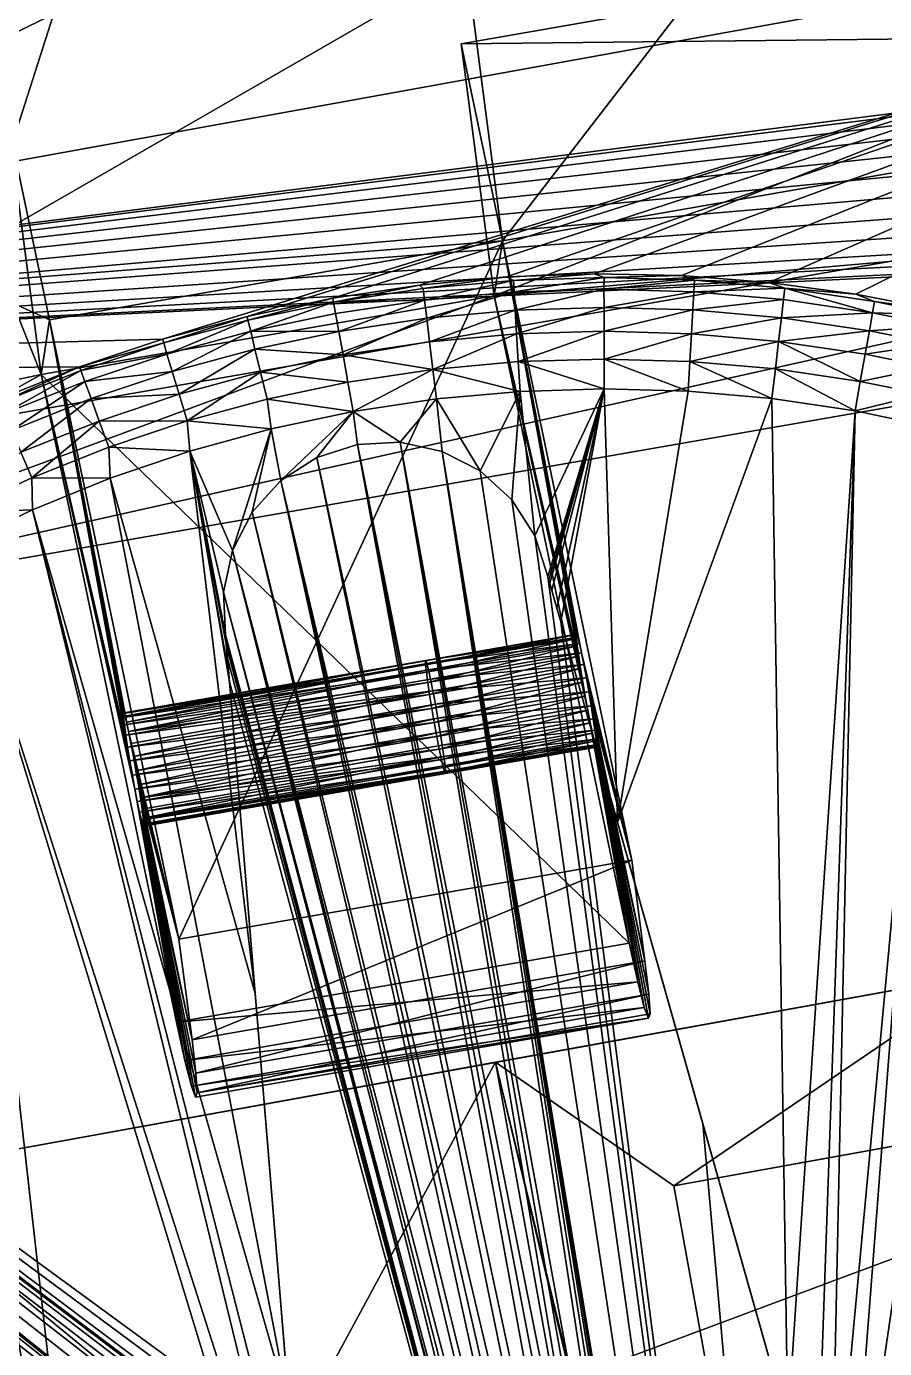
# Model space of a CAD drawing. Header units: millimetres. Extents: x 181 to 425, y 159 to 1094.
# Drawn here: x 295.49 to 306.69, y 302.16 to 319.4 of the extents above; entities that cross this region are included whole.
import ezdxf

# ---------------------------------------------------------------- set-up
doc = ezdxf.new("R2010")
doc.units = ezdxf.units.MM
doc.layers.add('Tampa', color=7, linetype='Continuous', transparency=0.6)

# ---------------------------------------------------------------- blocks, each defined once
blk = doc.blocks.new('plataforma')
for points in [[(-2.281, -8.527), (-1.906, 25.503), (36.5, 31)], [(-2.281, -8.527), (36.5, 31), (15.664, 9.429)], [(15.664, 9.429), (36.5, 31), (15.875, 9.583)], [(15.875, 9.583), (36.5, 31), (37.277, 30.898)], [(15.875, 9.583), (37.277, 30.898), (16.114, 9.689)], [(16.114, 9.689), (37.277, 30.898), (16.369, 9.743)], [(16.369, 9.743), (37.277, 30.898), (35.044, 28.156)], [(16.369, 9.743), (35.044, 28.156), (34.786, 27.882)], [(-0.686, -9.277), (39.5, 28), (-0.547, -9.627)], [(17.336, 7.571), (39.5, 28), (-0.686, -9.277)], [(-0.547, -9.627), (39.5, 28), (-0.5, -10)], [(-0.5, -10), (39.5, 28), (34.512, -9.812)], [(17.511, 7.765), (39.5, 28), (17.336, 7.571)], [(17.642, 7.992), (39.5, 28), (17.511, 7.765)], [(17.723, 8.24), (39.5, 28), (17.642, 7.992)], [(17.642, 9.008), (39.5, 28), (17.723, 8.76)], [(17.642, 9.008), (37.093, 25.973), (39.5, 28)], [(17.723, 8.76), (39.5, 28), (17.75, 8.5)], [(17.75, 8.5), (39.5, 28), (17.723, 8.24)], [(34.512, -9.812), (39.5, 28), (34.605, -9.448)], [(34.605, -9.448), (39.5, 28), (34.786, -9.118)], [(34.786, -9.118), (39.5, 28), (35.044, -8.844)], [(35.044, -8.844), (39.5, 28), (35.361, -8.643)], [(35.361, -8.643), (39.5, 28), (35.719, -8.527)], [(35.719, -8.527), (39.5, 28), (36.094, -8.503)], [(36.094, -8.503), (39.5, 28), (36.464, -8.573)], [(36.464, -8.573), (39.5, 28), (36.804, -8.734)], [(39.5, 28, 2.5), (36.48, 13.03, 2.5), (36.707, 11.91, 2.5)], [(39.5, 28, 2.5), (36.707, 11.91, 2.5), (36.87, 10.78, 2.5)], [(36.804, -8.734), (39.5, 28), (37.093, -8.973)], [(39.5, 28, 2.5), (36.87, 10.78, 2.5), (39.5, -11, 2.5)], [(37.093, -8.973), (39.5, 28), (37.314, -9.277)], [(37.314, -9.277), (39.5, 28), (37.453, -9.627)], [(37.453, -9.627), (39.5, 28), (37.5, -10)], [(37.5, -10), (39.5, 28), (39.5, -11)], [(39.5, -11, 2.5), (39.5, -11), (39.5, 28)], [(39.5, 28, 2.5), (39.5, -11, 2.5), (39.5, 28)], [(34.605, 27.552), (16.369, 9.743), (34.786, 27.882)], [(34.512, 27.188), (16.369, 9.743), (34.605, 27.552)], [(34.512, 27.188), (16.631, 9.743), (16.369, 9.743)], [(16.631, 9.743), (34.512, 27.188), (34.512, 26.812)], [(16.631, 9.743), (34.512, 26.812), (34.605, 26.448)], [(34.786, 26.118), (16.631, 9.743), (34.605, 26.448)], [(34.786, 26.118), (16.886, 9.689), (16.631, 9.743)], [(34.786, 26.118), (17.125, 9.583), (16.886, 9.689)], [(17.125, 9.583), (34.786, 26.118), (35.044, 25.844)], [(17.642, 9.008), (36.804, 25.733), (37.093, 25.973)], [(35.361, 25.643), (17.125, 9.583), (35.044, 25.844)], [(17.642, 9.008), (36.464, 25.573), (36.804, 25.733)], [(35.361, 25.643), (17.336, 9.429), (17.125, 9.583)], [(35.361, 25.643), (17.511, 9.235), (17.336, 9.429)], [(17.511, 9.235), (35.361, 25.643), (35.719, 25.527)], [(36.094, 25.503), (17.511, 9.235), (35.719, 25.527)], [(17.642, 9.008), (36.094, 25.503), (36.464, 25.573)], [(36.094, 25.503), (17.642, 9.008), (17.511, 9.235)], [(25.932, 24.701, 5), (-1.468, 9.596, 5), (26.876, 24.143, 5)], [(26.876, 24.143, 5), (-1.468, 9.596, 5), (27.785, 23.531, 5)], [(27.785, 23.531, 5), (-1.468, 9.596, 5), (28.657, 22.866, 5)], [(28.657, 22.866, 5), (-1.468, 9.596, 5), (15.67, 16.766, 5)], [(18.505, 16.006, 5), (18.713, 15.506, 5), (31.705, 19.726, 5)], [(31.705, 19.726, 5), (18.713, 15.506, 5), (32.344, 18.835, 5)], [(18.713, 15.506, 5), (18.783, 14.969, 5), (32.344, 18.835, 5)], [(32.344, 18.835, 5), (18.783, 14.969, 5), (32.929, 17.908, 5)], [(18.783, 14.969, 5), (33.459, 16.948, 5), (32.929, 17.908, 5)], [(18.783, 14.969, 5), (33.93, 15.958, 5), (33.459, 16.948, 5)], [(18.783, 14.969, 5), (34.342, 14.942, 5), (33.93, 15.958, 5)], [(18.783, 14.969, 5), (18.783, 12.031, 5), (34.693, 13.903, 5)], [(18.783, 14.969, 5), (34.693, 13.903, 5), (34.342, 14.942, 5)], [(18.783, 12.031, 5), (19.799, 11.932, 5), (34.693, 13.903, 5)], [(34.693, 13.903, 5), (19.799, 11.932, 5), (34.982, 12.845, 5)], [(35.123, 13.821, 4.949), (34.693, 13.903, 5), (34.982, 12.845, 5)], [(35.123, 13.821, 4.949), (34.982, 12.845, 5), (35.397, 12.778, 4.949)], [(35.75, 12.86, 4.799), (35.123, 13.821, 4.949), (35.397, 12.778, 4.949)], [(36.052, 12.93, 4.561), (35.75, 12.86, 4.799), (36.274, 11.835, 4.561)], [(36.285, 12.984, 4.25), (36.052, 12.93, 4.561), (36.509, 11.876, 4.25)], [(36.509, 11.876, 4.25), (36.052, 12.93, 4.561), (36.274, 11.835, 4.561)], [(36.431, 13.018, 3.888), (36.285, 12.984, 4.25), (36.657, 11.902, 3.888)], [(36.657, 11.902, 3.888), (36.285, 12.984, 4.25), (36.509, 11.876, 4.25)], [(36.48, 13.03, 3.5), (36.431, 13.018, 3.888), (36.707, 11.91, 3.5)], [(36.707, 11.91, 3.5), (36.431, 13.018, 3.888), (36.657, 11.902, 3.888)], [(36.707, 11.91, 2.5), (36.48, 13.03, 2.5), (36.48, 13.03, 3.5)], [(36.707, 11.91, 3.5), (36.707, 11.91, 2.5), (36.48, 13.03, 3.5)], [(19.799, 11.932, 5), (20.814, 11.834, 5), (34.982, 12.845, 5)], [(20.814, 11.834, 5), (22.844, 11.637, 5), (34.982, 12.845, 5)], [(34.982, 12.845, 5), (22.844, 11.637, 5), (35.208, 11.773, 5)], [(35.397, 12.778, 4.949), (34.982, 12.845, 5), (35.208, 11.773, 5)], [(35.397, 12.778, 4.949), (35.208, 11.773, 5), (35.612, 11.721, 4.949)], [(35.75, 12.86, 4.799), (35.397, 12.778, 4.949), (35.968, 11.783, 4.799)], [(35.968, 11.783, 4.799), (35.397, 12.778, 4.949), (35.612, 11.721, 4.949)], [(36.274, 11.835, 4.561), (35.75, 12.86, 4.799), (35.968, 11.783, 4.799)], [(18.783, 12.031, 2), (0.073, 7.969, 2), (32.32, 10.718, 2)], [(18.783, 12.031, 2), (32.32, 10.718, 2), (22.844, 11.637, 5)], [(36.657, 11.902, 3.888), (36.509, 11.876, 4.25), (36.67, 10.757, 4.25)], [(36.707, 11.91, 3.5), (36.657, 11.902, 3.888), (36.819, 10.774, 3.888)], [(36.819, 10.774, 3.888), (36.657, 11.902, 3.888), (36.67, 10.757, 4.25)], [(36.87, 10.78, 2.5), (36.707, 11.91, 2.5), (36.707, 11.91, 3.5)], [(36.87, 10.78, 3.5), (36.87, 10.78, 2.5), (36.707, 11.91, 3.5)], [(36.87, 10.78, 3.5), (36.707, 11.91, 3.5), (36.819, 10.774, 3.888)], [(22.844, 11.637, 5), (28.259, 11.112, 5), (35.208, 11.773, 5)], [(35.208, 11.773, 5), (28.259, 11.112, 5), (35.37, 10.688, 5)], [(35.612, 11.721, 4.949), (35.208, 11.773, 5), (35.37, 10.688, 5)], [(35.968, 11.783, 4.799), (35.612, 11.721, 4.949), (35.765, 10.653, 4.949)], [(35.968, 11.783, 4.799), (35.765, 10.653, 4.949), (36.125, 10.694, 4.799)], [(36.274, 11.835, 4.561), (35.968, 11.783, 4.799), (36.125, 10.694, 4.799)], [(36.274, 11.835, 4.561), (36.125, 10.694, 4.799), (36.433, 10.73, 4.561)], [(36.509, 11.876, 4.25), (36.274, 11.835, 4.561), (36.433, 10.73, 4.561)], [(36.509, 11.876, 4.25), (36.433, 10.73, 4.561), (36.67, 10.757, 4.25)], [(32.32, 10.718, 2), (28.259, 11.112, 5), (22.844, 11.637, 5)], [(35.612, 11.721, 4.949), (35.37, 10.688, 5), (35.765, 10.653, 4.949)], [(32.32, 10.718, 2), (32.32, 10.718, 5), (28.259, 11.112, 5)], [(28.259, 11.112, 5), (32.32, 10.718, 5), (35.37, 10.688, 5)], [(32.32, 10.718, 2), (0.073, 7.969, 2), (32.625, 10.689, 2)], [(32.625, 10.689, 2), (0.073, 7.969, 2), (32.778, 10.674, 2)], [(32.625, 10.689, 2), (32.442, 10.706, 5), (32.32, 10.718, 5)], [(32.32, 10.718, 2), (32.625, 10.689, 2), (32.32, 10.718, 5)], [(32.32, 10.718, 5), (32.442, 10.706, 5), (35.37, 10.688, 5)], [(32.625, 10.689, 2), (32.808, 10.671, 5), (32.442, 10.706, 5)], [(32.442, 10.706, 5), (32.808, 10.671, 5), (35.37, 10.688, 5)], [(32.625, 10.689, 2), (32.778, 10.674, 2), (32.808, 10.671, 5)], [(32.808, 10.671, 5), (32.87, 10.665, 5), (35.37, 10.688, 5)], [(32.87, 10.665, 5), (32.9, 10.662, 5), (35.37, 10.688, 5)], [(32.9, 10.662, 5), (32.931, 10.659, 5), (35.37, 10.688, 5)], [(32.931, 10.659, 5), (33.484, 10.586, 5), (35.37, 10.688, 5)], [(35.37, 10.688, 5), (33.484, 10.586, 5), (33.999, 10.373, 5)], [(35.37, 10.688, 5), (33.999, 10.373, 5), (35.467, 9.596, 5)], [(35.765, 10.653, 4.949), (35.37, 10.688, 5), (35.467, 9.596, 5)], [(36.125, 10.694, 4.799), (35.765, 10.653, 4.949), (36.219, 9.599, 4.799)], [(36.433, 10.73, 4.561), (36.125, 10.694, 4.799), (36.529, 9.617, 4.561)], [(36.529, 9.617, 4.561), (36.125, 10.694, 4.799), (36.219, 9.599, 4.799)], [(36.67, 10.757, 4.25), (36.433, 10.73, 4.561), (36.767, 9.63, 4.25)], [(36.767, 9.63, 4.25), (36.433, 10.73, 4.561), (36.529, 9.617, 4.561)], [(36.819, 10.774, 3.888), (36.67, 10.757, 4.25), (36.916, 9.639, 3.888)], [(36.916, 9.639, 3.888), (36.67, 10.757, 4.25), (36.767, 9.63, 4.25)], [(36.87, 10.78, 3.5), (36.819, 10.774, 3.888), (36.967, 9.642, 3.5)], [(36.967, 9.642, 3.5), (36.819, 10.774, 3.888), (36.916, 9.639, 3.888)], [(36.87, 10.78, 2.5), (36.967, 9.642, 2.5), (39.5, -11, 2.5)], [(36.967, 9.642, 2.5), (36.87, 10.78, 2.5), (36.87, 10.78, 3.5)], [(36.967, 9.642, 3.5), (36.967, 9.642, 2.5), (36.87, 10.78, 3.5)], [(32.778, 10.674, 2), (0.073, 7.969, 2), (32.854, 10.666, 2)], [(32.854, 10.666, 2), (0.073, 7.969, 2), (32.931, 10.659, 2)], [(32.931, 10.659, 2), (0.073, 7.969, 2), (33.484, 10.586, 2)], [(33.484, 10.586, 2), (0.073, 7.969, 2), (16.422, 9.246, 2)], [(33.484, 10.586, 2), (16.422, 9.246, 2), (16.578, 9.246, 2)], [(16.578, 9.246, 2), (16.732, 9.213, 2), (33.484, 10.586, 2)], [(16.732, 9.213, 2), (33.999, 10.373, 2), (33.484, 10.586, 2)], [(32.778, 10.674, 2), (32.87, 10.665, 5), (32.808, 10.671, 5)], [(32.778, 10.674, 2), (32.854, 10.666, 2), (32.87, 10.665, 5)], [(32.854, 10.666, 2), (32.9, 10.662, 5), (32.87, 10.665, 5)], [(32.854, 10.666, 2), (32.931, 10.659, 2), (32.9, 10.662, 5)], [(32.931, 10.659, 2), (32.931, 10.659, 5), (32.9, 10.662, 5)], [(33.484, 10.586, 2), (33.484, 10.586, 5), (32.931, 10.659, 5)], [(32.931, 10.659, 2), (33.484, 10.586, 2), (32.931, 10.659, 5)], [(33.999, 10.373, 2), (33.999, 10.373, 5), (33.484, 10.586, 5)], [(33.484, 10.586, 2), (33.999, 10.373, 2), (33.484, 10.586, 5)], [(35.765, 10.653, 4.949), (35.467, 9.596, 5), (35.857, 9.578, 4.949)], [(36.219, 9.599, 4.799), (35.765, 10.653, 4.949), (35.857, 9.578, 4.949)], [(16.732, 9.213, 2), (16.875, 9.15, 2), (33.999, 10.373, 2)], [(16.875, 9.15, 2), (17.002, 9.057, 2), (33.999, 10.373, 2)], [(17.002, 9.057, 2), (34.442, 10.033, 2), (33.999, 10.373, 2)], [(34.442, 10.033, 2), (34.442, 10.033, 5), (33.999, 10.373, 5)], [(33.999, 10.373, 2), (34.442, 10.033, 2), (33.999, 10.373, 5)], [(33.999, 10.373, 5), (34.442, 10.033, 5), (35.467, 9.596, 5)], [(17.002, 9.057, 2), (17.107, 8.941, 2), (34.442, 10.033, 2)], [(17.107, 8.941, 2), (34.781, 9.591, 2), (34.442, 10.033, 2)], [(34.781, 9.591, 5), (34.442, 10.033, 5), (34.781, 9.591, 2)], [(34.781, 9.591, 2), (34.442, 10.033, 5), (34.442, 10.033, 2)], [(34.442, 10.033, 5), (34.781, 9.591, 5), (35.467, 9.596, 5)], [(17.107, 8.941, 2), (17.185, 8.805, 2), (34.781, 9.591, 2)], [(17.185, 8.805, 2), (17.234, 8.656, 2), (34.781, 9.591, 2)], [(17.234, 8.656, 2), (34.995, 9.075, 2), (34.781, 9.591, 2)], [(35.467, 9.596, 5), (34.781, 9.591, 5), (35.5, 8.5, 5)], [(34.995, 9.075, 5), (34.781, 9.591, 5), (34.995, 9.075, 2)], [(34.995, 9.075, 2), (34.781, 9.591, 5), (34.781, 9.591, 2)], [(34.781, 9.591, 5), (34.995, 9.075, 5), (35.5, 8.5, 5)], [(35.857, 9.578, 4.949), (35.467, 9.596, 5), (35.5, 8.5, 5)], [(35.857, 9.578, 4.949), (35.5, 8.5, 5), (35.888, 8.5, 4.949)], [(36.219, 9.599, 4.799), (35.857, 9.578, 4.949), (35.888, 8.5, 4.949)], [(36.219, 9.599, 4.799), (35.888, 8.5, 4.949), (36.25, 8.5, 4.799)], [(36.529, 9.617, 4.561), (36.219, 9.599, 4.799), (36.25, 8.5, 4.799)], [(36.529, 9.617, 4.561), (36.25, 8.5, 4.799), (36.561, 8.5, 4.561)], [(36.767, 9.63, 4.25), (36.529, 9.617, 4.561), (36.561, 8.5, 4.561)], [(36.767, 9.63, 4.25), (36.561, 8.5, 4.561), (36.799, 8.5, 4.25)], [(36.916, 9.639, 3.888), (36.767, 9.63, 4.25), (36.949, 8.5, 3.888)], [(36.949, 8.5, 3.888), (36.767, 9.63, 4.25), (36.799, 8.5, 4.25)], [(36.967, 9.642, 3.5), (36.916, 9.639, 3.888), (37, 8.5, 3.5)], [(37, 8.5, 3.5), (36.916, 9.639, 3.888), (36.949, 8.5, 3.888)], [(36.967, 9.642, 2.5), (37, 8.5, 2.5), (39.5, -11, 2.5)], [(37, 8.5, 2.5), (36.967, 9.642, 2.5), (36.967, 9.642, 3.5)], [(37, 8.5, 3.5), (37, 8.5, 2.5), (36.967, 9.642, 3.5)], [(17.234, 8.656, 2), (17.25, 8.5, 2), (34.995, 9.075, 2)], [(34.995, 9.075, 2), (17.25, 8.5, 2), (35.068, 8.522, 2)], [(35.068, 8.522, 5), (34.995, 9.075, 5), (35.068, 8.522, 2)], [(35.068, 8.522, 2), (34.995, 9.075, 5), (34.995, 9.075, 2)], [(34.995, 9.075, 5), (35.068, 8.522, 5), (35.5, 8.5, 5)], [(17.234, 8.344, 2), (17.185, 8.195, 2), (35.068, 8.522, 2)], [(35.068, 8.522, 2), (17.185, 8.195, 2), (34.995, 7.969, 2)], [(17.25, 8.5, 2), (17.234, 8.344, 2), (35.068, 8.522, 2)], [(35.068, 8.522, 5), (35.068, 8.522, 2), (34.995, 7.969, 5)], [(34.995, 7.969, 5), (35.068, 8.522, 2), (34.995, 7.969, 2)], [(35.068, 8.522, 5), (34.995, 7.969, 5), (35.5, 8.5, 5)], [(35.5, 8.5, 5), (34.995, 7.969, 5), (35.467, 7.404, 5)], [(35.5, 8.5, 5), (35.467, 7.404, 5), (35.855, 7.381, 4.949)], [(35.888, 8.5, 4.949), (35.5, 8.5, 5), (35.855, 7.381, 4.949)], [(36.25, 8.5, 4.799), (35.855, 7.381, 4.949), (36.216, 7.36, 4.799)], [(35.888, 8.5, 4.949), (35.855, 7.381, 4.949), (36.25, 8.5, 4.799)], [(36.25, 8.5, 4.799), (36.216, 7.36, 4.799), (36.526, 7.341, 4.561)], [(36.561, 8.5, 4.561), (36.25, 8.5, 4.799), (36.526, 7.341, 4.561)], [(36.561, 8.5, 4.561), (36.526, 7.341, 4.561), (36.764, 7.327, 4.25)], [(36.799, 8.5, 4.25), (36.561, 8.5, 4.561), (36.764, 7.327, 4.25)], [(36.949, 8.5, 3.888), (36.764, 7.327, 4.25), (36.914, 7.318, 3.888)], [(36.799, 8.5, 4.25), (36.764, 7.327, 4.25), (36.949, 8.5, 3.888)], [(36.949, 8.5, 3.888), (36.914, 7.318, 3.888), (36.967, 7.358, 3.5)], [(37, 8.5, 3.5), (36.949, 8.5, 3.888), (36.967, 7.358, 3.5)], [(37, 8.5, 2.5), (36.967, 7.358, 2.5), (39.5, -11, 2.5)], [(36.967, 7.358, 3.5), (36.967, 7.358, 2.5), (37, 8.5, 2.5)], [(37, 8.5, 3.5), (36.967, 7.358, 3.5), (37, 8.5, 2.5)], [(17.185, 8.195, 2), (17.107, 8.059, 2), (34.995, 7.969, 2)], [(25.552, 5.67, 2), (0.073, 7.969, 2), (22.167, 5.341, 2)], [(32.32, 6.326, 2), (0.073, 7.969, 2), (25.552, 5.67, 2)], [(32.931, 6.385, 2), (0.073, 7.969, 2), (32.32, 6.326, 2)], [(33.484, 6.458, 2), (0.073, 7.969, 2), (32.931, 6.385, 2)], [(33.999, 6.671, 2), (0.073, 7.969, 2), (33.484, 6.458, 2)], [(34.442, 7.011, 2), (0.073, 7.969, 2), (33.999, 6.671, 2)], [(34.781, 7.454, 2), (0.073, 7.969, 2), (34.442, 7.011, 2)], [(16.422, 7.754, 2), (0.073, 7.969, 2), (34.781, 7.454, 2)], [(17.002, 7.943, 2), (16.875, 7.85, 2), (34.781, 7.454, 2)], [(17.107, 8.059, 2), (17.002, 7.943, 2), (34.995, 7.969, 2)], [(34.995, 7.969, 2), (17.002, 7.943, 2), (34.781, 7.454, 2)], [(34.995, 7.969, 5), (34.995, 7.969, 2), (34.781, 7.454, 5)], [(34.781, 7.454, 5), (34.995, 7.969, 2), (34.781, 7.454, 2)], [(34.995, 7.969, 5), (34.781, 7.454, 5), (35.467, 7.404, 5)], [(16.732, 7.787, 2), (16.578, 7.754, 2), (34.781, 7.454, 2)], [(16.875, 7.85, 2), (16.732, 7.787, 2), (34.781, 7.454, 2)], [(16.578, 7.754, 2), (16.422, 7.754, 2), (34.781, 7.454, 2)], [(34.781, 7.454, 5), (34.781, 7.454, 2), (34.442, 7.011, 5)], [(34.442, 7.011, 5), (34.781, 7.454, 2), (34.442, 7.011, 2)], [(34.781, 7.454, 5), (34.442, 7.011, 5), (35.467, 7.404, 5)], [(35.467, 7.404, 5), (34.442, 7.011, 5), (35.37, 6.312, 5)], [(35.467, 7.404, 5), (35.37, 6.312, 5), (35.855, 7.381, 4.949)], [(35.855, 7.381, 4.949), (35.37, 6.312, 5), (35.756, 6.266, 4.949)], [(35.855, 7.381, 4.949), (35.756, 6.266, 4.949), (36.115, 6.223, 4.799)], [(36.216, 7.36, 4.799), (35.855, 7.381, 4.949), (36.115, 6.223, 4.799)], [(36.216, 7.36, 4.799), (36.115, 6.223, 4.799), (36.423, 6.187, 4.561)], [(36.526, 7.341, 4.561), (36.216, 7.36, 4.799), (36.423, 6.187, 4.561)], [(36.526, 7.341, 4.561), (36.423, 6.187, 4.561), (36.66, 6.158, 4.25)], [(36.764, 7.327, 4.25), (36.526, 7.341, 4.561), (36.66, 6.158, 4.25)], [(36.764, 7.327, 4.25), (36.66, 6.158, 4.25), (36.809, 6.141, 3.888)], [(36.914, 7.318, 3.888), (36.764, 7.327, 4.25), (36.809, 6.141, 3.888)], [(36.914, 7.318, 3.888), (36.809, 6.141, 3.888), (36.87, 6.22, 3.5)], [(36.967, 7.358, 2.5), (36.87, 6.22, 2.5), (39.5, -11, 2.5)], [(36.87, 6.22, 3.5), (36.87, 6.22, 2.5), (36.967, 7.358, 2.5)], [(36.967, 7.358, 3.5), (36.87, 6.22, 3.5), (36.967, 7.358, 2.5)], [(36.914, 7.318, 3.888), (36.87, 6.22, 3.5), (36.967, 7.358, 3.5)], [(34.442, 7.011, 5), (34.442, 7.011, 2), (33.999, 6.671, 5)], [(33.999, 6.671, 5), (34.442, 7.011, 2), (33.999, 6.671, 2)], [(34.442, 7.011, 5), (33.999, 6.671, 5), (35.37, 6.312, 5)], [(33.999, 6.671, 5), (33.999, 6.671, 2), (33.484, 6.458, 5)], [(33.484, 6.458, 5), (33.999, 6.671, 2), (33.484, 6.458, 2)], [(33.999, 6.671, 5), (33.484, 6.458, 5), (35.37, 6.312, 5)], [(32.503, 6.344, 5), (32.931, 6.385, 2), (32.32, 6.326, 2)], [(32.748, 6.367, 5), (32.931, 6.385, 2), (32.503, 6.344, 5)], [(32.839, 6.376, 5), (32.931, 6.385, 2), (32.748, 6.367, 5)], [(32.885, 6.381, 5), (32.931, 6.385, 2), (32.839, 6.376, 5)], [(32.885, 6.381, 5), (32.839, 6.376, 5), (35.208, 5.228, 5)], [(32.931, 6.385, 5), (32.931, 6.385, 2), (32.885, 6.381, 5)], [(32.931, 6.385, 5), (32.885, 6.381, 5), (35.208, 5.228, 5)], [(33.484, 6.458, 5), (33.484, 6.458, 2), (32.931, 6.385, 5)], [(32.931, 6.385, 5), (33.484, 6.458, 2), (32.931, 6.385, 2)], [(33.484, 6.458, 5), (32.931, 6.385, 5), (35.208, 5.228, 5)], [(35.37, 6.312, 5), (33.484, 6.458, 5), (35.208, 5.228, 5)], [(29.613, 6.063, 5), (32.32, 6.326, 2), (25.552, 5.67, 2)], [(32.32, 6.326, 5), (32.32, 6.326, 2), (29.613, 6.063, 5)], [(32.32, 6.326, 5), (29.613, 6.063, 5), (35.208, 5.228, 5)], [(32.32, 6.326, 5), (32.503, 6.344, 5), (32.32, 6.326, 2)], [(32.503, 6.344, 5), (32.32, 6.326, 5), (35.208, 5.228, 5)], [(32.748, 6.367, 5), (32.503, 6.344, 5), (35.208, 5.228, 5)], [(32.839, 6.376, 5), (32.748, 6.367, 5), (35.208, 5.228, 5)], [(35.37, 6.312, 5), (35.208, 5.228, 5), (35.756, 6.266, 4.949)], [(35.756, 6.266, 4.949), (35.208, 5.228, 5), (35.59, 5.159, 4.949)], [(35.756, 6.266, 4.949), (35.59, 5.159, 4.949), (35.946, 5.095, 4.799)], [(36.115, 6.223, 4.799), (35.756, 6.266, 4.949), (35.946, 5.095, 4.799)], [(36.115, 6.223, 4.799), (35.946, 5.095, 4.799), (36.252, 5.04, 4.561)], [(36.423, 6.187, 4.561), (36.115, 6.223, 4.799), (36.252, 5.04, 4.561)], [(36.87, 6.22, 2.5), (36.707, 5.09, 2.5), (39.5, -11, 2.5)], [(36.707, 5.09, 3.5), (36.707, 5.09, 2.5), (36.87, 6.22, 2.5)], [(36.87, 6.22, 3.5), (36.707, 5.09, 3.5), (36.87, 6.22, 2.5)], [(36.809, 6.141, 3.888), (36.707, 5.09, 3.5), (36.87, 6.22, 3.5)], [(29.613, 6.063, 5), (25.552, 5.67, 2), (21.491, 5.276, 5)], [(29.613, 6.063, 5), (21.491, 5.276, 5), (34.693, 3.097, 5)], [(29.613, 6.063, 5), (34.982, 4.155, 5), (35.208, 5.228, 5)], [(29.613, 6.063, 5), (34.693, 3.097, 5), (34.982, 4.155, 5)], [(36.423, 6.187, 4.561), (36.252, 5.04, 4.561), (36.487, 4.998, 4.25)], [(36.66, 6.158, 4.25), (36.423, 6.187, 4.561), (36.487, 4.998, 4.25)], [(36.66, 6.158, 4.25), (36.487, 4.998, 4.25), (36.634, 4.971, 3.888)], [(36.66, 6.158, 4.25), (36.634, 4.971, 3.888), (36.809, 6.141, 3.888)], [(36.809, 6.141, 3.888), (36.634, 4.971, 3.888), (36.707, 5.09, 3.5)], [(25.552, 5.67, 2), (22.167, 5.341, 2), (21.491, 5.276, 5)], [(21.491, 5.276, 5), (20.137, 5.145, 5), (34.342, 2.058, 5)], [(34.693, 3.097, 5), (21.491, 5.276, 5), (34.342, 2.058, 5)], [(35.208, 5.228, 5), (34.982, 4.155, 5), (35.59, 5.159, 4.949)], [(19.46, 5.079, 5), (18.783, 5.013, 5), (33.93, 1.042, 5)], [(18.783, 5.013, 5), (33.459, 0.052, 5), (33.93, 1.042, 5)], [(18.783, 5.013, 5), (31.705, -2.726, 5), (32.344, -1.835, 5)], [(18.783, 5.013, 5), (18.783, 2.076, 5), (31.705, -2.726, 5)], [(18.783, 5.013, 5), (32.929, -0.908, 5), (33.459, 0.052, 5)], [(18.783, 5.013, 5), (32.344, -1.835, 5), (32.929, -0.908, 5)], [(20.137, 5.145, 5), (19.46, 5.079, 5), (34.342, 2.058, 5)], [(34.342, 2.058, 5), (19.46, 5.079, 5), (33.93, 1.042, 5)], [(35.59, 5.159, 4.949), (34.982, 4.155, 5), (35.36, 4.063, 4.949)], [(35.59, 5.159, 4.949), (35.36, 4.063, 4.949), (35.711, 3.978, 4.799)], [(35.946, 5.095, 4.799), (35.59, 5.159, 4.949), (35.711, 3.978, 4.799)], [(35.946, 5.095, 4.799), (35.711, 3.978, 4.799), (36.013, 3.905, 4.561)], [(36.252, 5.04, 4.561), (35.946, 5.095, 4.799), (36.013, 3.905, 4.561)], [(36.252, 5.04, 4.561), (36.013, 3.905, 4.561), (36.245, 3.849, 4.25)], [(36.252, 5.04, 4.561), (36.245, 3.849, 4.25), (36.487, 4.998, 4.25)], [(36.707, 5.09, 2.5), (36.48, 3.97, 2.5), (39.5, -11, 2.5)], [(36.48, 3.97, 3.5), (36.48, 3.97, 2.5), (36.707, 5.09, 2.5)], [(36.707, 5.09, 3.5), (36.48, 3.97, 3.5), (36.707, 5.09, 2.5)], [(36.634, 4.971, 3.888), (36.48, 3.97, 3.5), (36.707, 5.09, 3.5)], [(36.487, 4.998, 4.25), (36.245, 3.849, 4.25), (36.391, 3.814, 3.888)], [(36.487, 4.998, 4.25), (36.391, 3.814, 3.888), (36.634, 4.971, 3.888)], [(36.634, 4.971, 3.888), (36.391, 3.814, 3.888), (36.48, 3.97, 3.5)], [(34.982, 4.155, 5), (34.693, 3.097, 5), (35.36, 4.063, 4.949)], [(35.36, 4.063, 4.949), (34.693, 3.097, 5), (35.065, 2.984, 4.949)], [(35.36, 4.063, 4.949), (35.065, 2.984, 4.949), (35.411, 2.878, 4.799)], [(35.711, 3.978, 4.799), (35.36, 4.063, 4.949), (35.411, 2.878, 4.799)], [(35.711, 3.978, 4.799), (35.411, 2.878, 4.799), (35.708, 2.787, 4.561)], [(35.711, 3.978, 4.799), (35.708, 2.787, 4.561), (36.013, 3.905, 4.561)], [(36.48, 3.97, 2.5), (36.19, 2.865, 2.5), (39.5, -11, 2.5)], [(36.19, 2.865, 3.5), (36.19, 2.865, 2.5), (36.48, 3.97, 2.5)], [(36.48, 3.97, 3.5), (36.19, 2.865, 3.5), (36.48, 3.97, 2.5)], [(36.391, 3.814, 3.888), (36.19, 2.865, 3.5), (36.48, 3.97, 3.5)], [(36.013, 3.905, 4.561), (35.708, 2.787, 4.561), (35.936, 2.718, 4.25)], [(36.013, 3.905, 4.561), (35.936, 2.718, 4.25), (36.245, 3.849, 4.25)], [(36.245, 3.849, 4.25), (35.936, 2.718, 4.25), (36.079, 2.674, 3.888)], [(36.245, 3.849, 4.25), (36.079, 2.674, 3.888), (36.391, 3.814, 3.888)], [(36.391, 3.814, 3.888), (36.079, 2.674, 3.888), (36.19, 2.865, 3.5)], [(34.693, 3.097, 5), (34.342, 2.058, 5), (35.065, 2.984, 4.949)], [(35.065, 2.984, 4.949), (34.342, 2.058, 5), (34.706, 1.923, 4.949)], [(35.065, 2.984, 4.949), (34.706, 1.923, 4.949), (35.411, 2.878, 4.799)], [(35.411, 2.878, 4.799), (34.706, 1.923, 4.949), (35.045, 1.797, 4.799)], [(35.411, 2.878, 4.799), (35.045, 1.797, 4.799), (35.336, 1.689, 4.561)], [(35.411, 2.878, 4.799), (35.336, 1.689, 4.561), (35.708, 2.787, 4.561)], [(35.708, 2.787, 4.561), (35.336, 1.689, 4.561), (35.56, 1.606, 4.25)], [(35.708, 2.787, 4.561), (35.56, 1.606, 4.25), (35.936, 2.718, 4.25)], [(36.19, 2.865, 2.5), (35.837, 1.779, 2.5), (39.5, -11, 2.5)], [(35.837, 1.779, 3.5), (35.837, 1.779, 2.5), (36.19, 2.865, 2.5)], [(36.19, 2.865, 3.5), (35.837, 1.779, 3.5), (36.19, 2.865, 2.5)], [(36.079, 2.674, 3.888), (35.837, 1.779, 3.5), (36.19, 2.865, 3.5)], [(35.936, 2.718, 4.25), (35.56, 1.606, 4.25), (36.079, 2.674, 3.888)], [(36.079, 2.674, 3.888), (35.56, 1.606, 4.25), (35.701, 1.554, 3.888)], [(36.079, 2.674, 3.888), (35.701, 1.554, 3.888), (35.837, 1.779, 3.5)], [(34.342, 2.058, 5), (33.93, 1.042, 5), (34.398, 1.147, 4.949)], [(34.706, 1.923, 4.949), (34.342, 2.058, 5), (34.398, 1.147, 4.949)], [(34.706, 1.923, 4.949), (34.398, 1.147, 4.949), (34.732, 1.007, 4.799)], [(35.045, 1.797, 4.799), (34.706, 1.923, 4.949), (34.732, 1.007, 4.799)], [(35.045, 1.797, 4.799), (34.732, 1.007, 4.799), (35.018, 0.886, 4.561)], [(35.045, 1.797, 4.799), (35.018, 0.886, 4.561), (35.336, 1.689, 4.561)], [(35.837, 1.779, 2.5), (35.423, 0.715, 2.5), (39.5, -11, 2.5)], [(35.423, 0.715, 3.5), (35.423, 0.715, 2.5), (35.837, 1.779, 2.5)], [(35.837, 1.779, 3.5), (35.423, 0.715, 3.5), (35.837, 1.779, 2.5)], [(35.701, 1.554, 3.888), (35.423, 0.715, 3.5), (35.837, 1.779, 3.5)], [(35.336, 1.689, 4.561), (35.018, 0.886, 4.561), (35.237, 0.793, 4.25)], [(35.336, 1.689, 4.561), (35.237, 0.793, 4.25), (35.56, 1.606, 4.25)], [(35.56, 1.606, 4.25), (35.237, 0.793, 4.25), (35.375, 0.734, 3.888)], [(35.56, 1.606, 4.25), (35.375, 0.734, 3.888), (35.701, 1.554, 3.888)], [(35.701, 1.554, 3.888), (35.375, 0.734, 3.888), (35.423, 0.715, 3.5)]]:
    blk.add_3dface(points)
blk = doc.blocks.new('base-camera')
for points in [[(0, 42.5, 2.5), (0, 3, 2.5), (3.5, 15.5, 2.5)], [(0, 42.5, 2.5), (3.5, 15.5, 2.5), (8.5, 31.5, 2.5)], [(0, 42.5, 2.5), (0, 42.5), (0, 3, 2.5)], [(0, 42.5), (0, 3), (0, 3, 2.5)], [(0, 3), (0, 42.5), (21, 40.5)], [(3, 0), (0, 3), (21, 40.5)], [(37, 0), (3, 0), (21, 40.5)], [(8.5, 31.5, 2.5), (3.5, 15.5, 2.5), (8.5, 15.5, 2.5)], [(8.5, 31.5, 6), (8.5, 31.5, 2.5), (8.5, 15.5, 2.5)], [(8.5, 31.5, 6), (8.5, 15.5, 2.5), (8.5, 15.5, 6)], [(31.5, 31.5, 6), (8.5, 31.5, 6), (8.5, 15.5, 6)], [(31.5, 31.5, 6), (8.5, 15.5, 6), (31.5, 15.5, 6)], [(3.5, 15.5, 2.5), (0, 3, 2.5), (3.5, 9.5, 2.5)], [(3.5, 15.5, 2.5), (3.5, 9.5, 2.5), (3.5, 15.5, 14)], [(3.5, 15.5, 14), (3.5, 9.5, 2.5), (3.5, 9.5, 14)], [(8.5, 15.5, 6), (8.5, 15.5, 2.5), (3.5, 15.5, 2.5)], [(5.393, 15.5, 11.309), (5.522, 15.5, 11.172), (3.5, 15.5, 2.5)], [(5.681, 15.5, 11.071), (8.5, 15.5, 6), (3.5, 15.5, 2.5)], [(5.681, 15.5, 11.071), (3.5, 15.5, 2.5), (5.522, 15.5, 11.172)], [(5.303, 15.5, 11.474), (5.393, 15.5, 11.309), (3.5, 15.5, 2.5)], [(3.5, 15.5, 14), (5.303, 15.5, 12.026), (5.256, 15.5, 11.844)], [(3.5, 15.5, 14), (5.256, 15.5, 11.844), (5.256, 15.5, 11.656)], [(3.5, 15.5, 14), (5.256, 15.5, 11.656), (5.303, 15.5, 11.474)], [(3.5, 15.5, 14), (5.303, 15.5, 11.474), (3.5, 15.5, 2.5)], [(5.393, 15.5, 12.191), (5.303, 15.5, 12.026), (3.5, 15.5, 14)], [(5.522, 15.5, 12.328), (5.393, 15.5, 12.191), (3.5, 15.5, 14)], [(5.681, 15.5, 12.429), (5.522, 15.5, 12.328), (3.5, 15.5, 14)], [(5.859, 15.5, 12.487), (5.681, 15.5, 12.429), (3.5, 15.5, 14)], [(3.602, 15.5, 14.776), (5.859, 15.5, 12.487), (3.5, 15.5, 14)], [(3.602, 15.5, 14.776), (3.5, 9.5, 14), (3.602, 9.5, 14.776)], [(3.602, 15.5, 14.776), (3.5, 15.5, 14), (3.5, 9.5, 14)], [(3.902, 15.5, 15.5), (5.859, 15.5, 12.487), (3.602, 15.5, 14.776)], [(3.902, 15.5, 15.5), (3.602, 9.5, 14.776), (3.902, 9.5, 15.5)], [(3.902, 15.5, 15.5), (3.602, 15.5, 14.776), (3.602, 9.5, 14.776)], [(4.379, 15.5, 16.121), (5.859, 15.5, 12.487), (3.902, 15.5, 15.5)], [(4.379, 15.5, 16.121), (3.902, 9.5, 15.5), (4.379, 9.5, 16.121)], [(4.379, 15.5, 16.121), (3.902, 15.5, 15.5), (3.902, 9.5, 15.5)], [(4.379, 15.5, 16.121), (6.047, 15.5, 12.499), (5.859, 15.5, 12.487)], [(5, 15.5, 16.598), (6.047, 15.5, 12.499), (4.379, 15.5, 16.121)], [(4.379, 15.5, 16.121), (4.379, 9.5, 16.121), (5, 9.5, 16.598)], [(5, 15.5, 16.598), (4.379, 15.5, 16.121), (5, 9.5, 16.598)], [(5.724, 15.5, 16.898), (6.047, 15.5, 12.499), (5, 15.5, 16.598)], [(5.724, 15.5, 16.898), (5, 9.5, 16.598), (5.724, 9.5, 16.898)], [(5.724, 15.5, 16.898), (5, 15.5, 16.598), (5, 9.5, 16.598)], [(5.256, 15.5, 11.844), (5.303, 15.5, 12.026), (5.303, 13.5, 12.026)], [(5.256, 15.5, 11.844), (5.303, 13.5, 12.026), (5.256, 13.5, 11.844)], [(5.256, 15.5, 11.656), (5.256, 15.5, 11.844), (5.256, 13.5, 11.844)], [(5.256, 15.5, 11.656), (5.256, 13.5, 11.844), (5.256, 13.5, 11.656)], [(5.303, 15.5, 11.474), (5.256, 15.5, 11.656), (5.256, 13.5, 11.656)], [(5.303, 15.5, 11.474), (5.256, 13.5, 11.656), (5.303, 13.5, 11.474)], [(5.303, 15.5, 12.026), (5.393, 15.5, 12.191), (5.393, 13.5, 12.191)], [(5.303, 15.5, 12.026), (5.393, 13.5, 12.191), (5.303, 13.5, 12.026)], [(5.393, 15.5, 11.309), (5.303, 15.5, 11.474), (5.303, 13.5, 11.474)], [(5.393, 15.5, 11.309), (5.303, 13.5, 11.474), (5.393, 13.5, 11.309)], [(5.393, 15.5, 12.191), (5.522, 15.5, 12.328), (5.522, 13.5, 12.328)], [(5.393, 15.5, 12.191), (5.522, 13.5, 12.328), (5.393, 13.5, 12.191)], [(5.522, 15.5, 11.172), (5.393, 15.5, 11.309), (5.393, 13.5, 11.309)], [(5.522, 15.5, 11.172), (5.393, 13.5, 11.309), (5.522, 13.5, 11.172)], [(5.522, 15.5, 12.328), (5.681, 15.5, 12.429), (5.681, 13.5, 12.429)], [(5.522, 15.5, 12.328), (5.681, 13.5, 12.429), (5.522, 13.5, 12.328)], [(5.681, 15.5, 11.071), (5.522, 15.5, 11.172), (5.522, 13.5, 11.172)], [(5.681, 15.5, 11.071), (5.522, 13.5, 11.172), (5.681, 13.5, 11.071)], [(5.859, 15.5, 11.013), (8.5, 15.5, 6), (5.681, 15.5, 11.071)], [(5.681, 15.5, 12.429), (5.859, 15.5, 12.487), (5.859, 13.5, 12.487)], [(5.681, 15.5, 12.429), (5.859, 13.5, 12.487), (5.681, 13.5, 12.429)], [(5.859, 15.5, 11.013), (5.681, 15.5, 11.071), (5.681, 13.5, 11.071)], [(5.859, 15.5, 11.013), (5.681, 13.5, 11.071), (5.859, 13.5, 11.013)], [(6.5, 15.5, 17), (6.047, 15.5, 12.499), (5.724, 15.5, 16.898)], [(6.5, 15.5, 17), (5.724, 9.5, 16.898), (6.5, 9.5, 17)], [(6.5, 15.5, 17), (5.724, 15.5, 16.898), (5.724, 9.5, 16.898)], [(6.047, 15.5, 11.001), (8.5, 15.5, 6), (5.859, 15.5, 11.013)], [(5.859, 15.5, 12.487), (6.047, 15.5, 12.499), (6.047, 13.5, 12.499)], [(5.859, 15.5, 12.487), (6.047, 13.5, 12.499), (5.859, 13.5, 12.487)], [(6.047, 15.5, 11.001), (5.859, 15.5, 11.013), (5.859, 13.5, 11.013)], [(6.047, 15.5, 11.001), (5.859, 13.5, 11.013), (6.047, 13.5, 11.001)], [(6.232, 15.5, 11.037), (8.5, 15.5, 6), (6.047, 15.5, 11.001)], [(6.5, 15.5, 17), (6.232, 15.5, 12.463), (6.047, 15.5, 12.499)], [(6.047, 15.5, 12.499), (6.232, 15.5, 12.463), (6.232, 13.5, 12.463)], [(6.047, 15.5, 12.499), (6.232, 13.5, 12.463), (6.047, 13.5, 12.499)], [(6.232, 15.5, 11.037), (6.047, 15.5, 11.001), (6.047, 13.5, 11.001)], [(6.232, 15.5, 11.037), (6.047, 13.5, 11.001), (6.232, 13.5, 11.037)], [(6.402, 15.5, 11.117), (8.5, 15.5, 6), (6.232, 15.5, 11.037)], [(6.5, 15.5, 17), (6.402, 15.5, 12.383), (6.232, 15.5, 12.463)], [(6.232, 15.5, 12.463), (6.402, 15.5, 12.383), (6.402, 13.5, 12.383)], [(6.232, 15.5, 12.463), (6.402, 13.5, 12.383), (6.232, 13.5, 12.463)], [(6.402, 15.5, 11.117), (6.232, 15.5, 11.037), (6.232, 13.5, 11.037)], [(6.402, 15.5, 11.117), (6.232, 13.5, 11.037), (6.402, 13.5, 11.117)], [(6.547, 15.5, 11.237), (8.5, 15.5, 6), (6.402, 15.5, 11.117)], [(8.5, 15.5, 17), (6.402, 15.5, 12.383), (6.5, 15.5, 17)], [(8.5, 15.5, 17), (6.547, 15.5, 12.263), (6.402, 15.5, 12.383)], [(6.547, 15.5, 11.237), (6.402, 15.5, 11.117), (6.402, 13.5, 11.117)], [(6.547, 15.5, 11.237), (6.402, 13.5, 11.117), (6.547, 13.5, 11.237)], [(6.402, 15.5, 12.383), (6.547, 15.5, 12.263), (6.547, 13.5, 12.263)], [(6.402, 15.5, 12.383), (6.547, 13.5, 12.263), (6.402, 13.5, 12.383)], [(8.5, 15.5, 17), (6.5, 15.5, 17), (6.5, 9.5, 17)], [(8.5, 15.5, 17), (6.5, 9.5, 17), (8.5, 9.5, 17)], [(6.657, 15.5, 11.389), (8.5, 15.5, 6), (6.547, 15.5, 11.237)], [(8.5, 15.5, 17), (6.657, 15.5, 12.111), (6.547, 15.5, 12.263)], [(6.657, 15.5, 11.389), (6.547, 15.5, 11.237), (6.547, 13.5, 11.237)], [(6.657, 15.5, 11.389), (6.547, 13.5, 11.237), (6.657, 13.5, 11.389)], [(6.547, 15.5, 12.263), (6.657, 15.5, 12.111), (6.657, 13.5, 12.111)], [(6.547, 15.5, 12.263), (6.657, 13.5, 12.111), (6.547, 13.5, 12.263)], [(6.726, 15.5, 11.563), (8.5, 15.5, 6), (6.657, 15.5, 11.389)], [(8.5, 15.5, 17), (6.726, 15.5, 11.937), (6.657, 15.5, 12.111)], [(6.726, 15.5, 11.563), (6.657, 15.5, 11.389), (6.657, 13.5, 11.389)], [(6.657, 15.5, 12.111), (6.726, 15.5, 11.937), (6.726, 13.5, 11.937)], [(6.726, 15.5, 11.563), (6.657, 13.5, 11.389), (6.726, 13.5, 11.563)], [(6.657, 15.5, 12.111), (6.726, 13.5, 11.937), (6.657, 13.5, 12.111)], [(6.75, 15.5, 11.75), (8.5, 15.5, 6), (6.726, 15.5, 11.563)], [(8.5, 15.5, 17), (6.75, 15.5, 11.75), (6.726, 15.5, 11.937)], [(6.726, 15.5, 11.937), (6.75, 15.5, 11.75), (6.75, 13.5, 11.75)], [(6.726, 15.5, 11.937), (6.75, 13.5, 11.75), (6.726, 13.5, 11.937)], [(6.75, 15.5, 11.75), (6.726, 15.5, 11.563), (6.726, 13.5, 11.563)], [(6.75, 15.5, 11.75), (6.726, 13.5, 11.563), (6.75, 13.5, 11.75)], [(8.5, 15.5, 17), (8.5, 15.5, 6), (6.75, 15.5, 11.75)], [(8.5, 15.5, 6), (8.5, 9.5, 6), (9.5, 8.5, 6)], [(31.5, 15.5, 6), (8.5, 15.5, 6), (9.5, 8.5, 6)], [(8.5, 9.5, 17), (8.5, 15.5, 6), (8.5, 15.5, 17)], [(8.5, 9.5, 17), (8.5, 9.5, 6), (8.5, 15.5, 6)], [(31.5, 15.5, 6), (9.5, 8.5, 6), (30.5, 8.5, 6)], [(5.303, 13.5, 12.026), (5.303, 9.5, 12.026), (5.256, 9.5, 11.844)], [(5.256, 13.5, 11.844), (5.303, 13.5, 12.026), (5.256, 9.5, 11.844)], [(5.256, 13.5, 11.844), (5.256, 9.5, 11.844), (5.256, 9.5, 11.656)], [(5.256, 13.5, 11.656), (5.256, 13.5, 11.844), (5.256, 9.5, 11.656)], [(5.256, 13.5, 11.656), (5.256, 9.5, 11.656), (5.303, 9.5, 11.474)], [(5.303, 13.5, 11.474), (5.256, 13.5, 11.656), (5.303, 9.5, 11.474)], [(5.303, 13.5, 12.026), (5.393, 13.5, 12.191), (5.303, 9.5, 12.026)], [(5.393, 13.5, 12.191), (5.393, 9.5, 12.191), (5.303, 9.5, 12.026)], [(5.393, 13.5, 11.309), (5.303, 13.5, 11.474), (5.393, 9.5, 11.309)], [(5.303, 13.5, 11.474), (5.303, 9.5, 11.474), (5.393, 9.5, 11.309)], [(5.393, 13.5, 12.191), (5.522, 13.5, 12.328), (5.393, 9.5, 12.191)], [(5.522, 13.5, 12.328), (5.522, 9.5, 12.328), (5.393, 9.5, 12.191)], [(5.522, 13.5, 11.172), (5.393, 13.5, 11.309), (5.522, 9.5, 11.172)], [(5.393, 13.5, 11.309), (5.393, 9.5, 11.309), (5.522, 9.5, 11.172)], [(5.522, 13.5, 12.328), (5.681, 13.5, 12.429), (5.522, 9.5, 12.328)], [(5.681, 13.5, 12.429), (5.681, 9.5, 12.429), (5.522, 9.5, 12.328)], [(5.681, 13.5, 11.071), (5.522, 13.5, 11.172), (5.681, 9.5, 11.071)], [(5.522, 13.5, 11.172), (5.522, 9.5, 11.172), (5.681, 9.5, 11.071)], [(5.681, 13.5, 12.429), (5.859, 13.5, 12.487), (5.859, 9.5, 12.487)], [(5.681, 13.5, 12.429), (5.859, 9.5, 12.487), (5.681, 9.5, 12.429)], [(5.859, 13.5, 11.013), (5.681, 13.5, 11.071), (5.859, 9.5, 11.013)], [(5.681, 13.5, 11.071), (5.681, 9.5, 11.071), (5.859, 9.5, 11.013)], [(5.859, 13.5, 11.013), (5.859, 9.5, 11.013), (6.047, 9.5, 11.001)], [(5.859, 13.5, 12.487), (6.047, 13.5, 12.499), (5.859, 9.5, 12.487)], [(6.047, 13.5, 12.499), (6.047, 9.5, 12.499), (5.859, 9.5, 12.487)], [(6.047, 13.5, 11.001), (5.859, 13.5, 11.013), (6.047, 9.5, 11.001)], [(6.232, 13.5, 11.037), (6.047, 13.5, 11.001), (6.232, 9.5, 11.037)], [(6.047, 13.5, 11.001), (6.047, 9.5, 11.001), (6.232, 9.5, 11.037)], [(6.047, 13.5, 12.499), (6.232, 13.5, 12.463), (6.232, 9.5, 12.463)], [(6.047, 13.5, 12.499), (6.232, 9.5, 12.463), (6.047, 9.5, 12.499)], [(6.402, 13.5, 11.117), (6.232, 13.5, 11.037), (6.402, 9.5, 11.117)], [(6.232, 13.5, 11.037), (6.232, 9.5, 11.037), (6.402, 9.5, 11.117)], [(6.232, 13.5, 12.463), (6.402, 13.5, 12.383), (6.232, 9.5, 12.463)], [(6.402, 13.5, 12.383), (6.402, 9.5, 12.383), (6.232, 9.5, 12.463)], [(6.547, 13.5, 11.237), (6.402, 13.5, 11.117), (6.547, 9.5, 11.237)], [(6.402, 13.5, 11.117), (6.402, 9.5, 11.117), (6.547, 9.5, 11.237)], [(6.402, 13.5, 12.383), (6.547, 13.5, 12.263), (6.402, 9.5, 12.383)], [(6.547, 13.5, 12.263), (6.547, 9.5, 12.263), (6.402, 9.5, 12.383)], [(6.657, 13.5, 11.389), (6.547, 13.5, 11.237), (6.657, 9.5, 11.389)], [(6.547, 13.5, 11.237), (6.547, 9.5, 11.237), (6.657, 9.5, 11.389)], [(6.547, 13.5, 12.263), (6.657, 13.5, 12.111), (6.547, 9.5, 12.263)], [(6.657, 13.5, 12.111), (6.657, 9.5, 12.111), (6.547, 9.5, 12.263)], [(6.657, 13.5, 12.111), (6.726, 13.5, 11.937), (6.657, 9.5, 12.111)], [(6.726, 13.5, 11.937), (6.726, 9.5, 11.937), (6.657, 9.5, 12.111)], [(6.726, 13.5, 11.563), (6.657, 13.5, 11.389), (6.726, 9.5, 11.563)], [(6.657, 13.5, 11.389), (6.657, 9.5, 11.389), (6.726, 9.5, 11.563)], [(6.726, 13.5, 11.937), (6.75, 13.5, 11.75), (6.75, 9.5, 11.75)], [(6.726, 13.5, 11.937), (6.75, 9.5, 11.75), (6.726, 9.5, 11.937)], [(6.75, 13.5, 11.75), (6.726, 13.5, 11.563), (6.75, 9.5, 11.75)], [(6.726, 13.5, 11.563), (6.726, 9.5, 11.563), (6.75, 9.5, 11.75)], [(3.5, 9.5, 2.5), (0, 3, 2.5), (3, 0, 2.5)], [(9.5, 8.5, 2.5), (3.5, 9.5, 2.5), (3, 0, 2.5)], [(8.5, 9.5, 2.5), (3.5, 9.5, 2.5), (9.5, 8.5, 2.5)], [(3.5, 9.5, 2.5), (8.5, 9.5, 2.5), (8.5, 9.5, 6)], [(3.5, 9.5, 2.5), (5.522, 9.5, 11.172), (5.393, 9.5, 11.309)], [(3.5, 9.5, 2.5), (8.5, 9.5, 6), (5.681, 9.5, 11.071)], [(5.522, 9.5, 11.172), (3.5, 9.5, 2.5), (5.681, 9.5, 11.071)], [(3.5, 9.5, 2.5), (5.393, 9.5, 11.309), (5.303, 9.5, 11.474)], [(5.256, 9.5, 11.844), (5.303, 9.5, 12.026), (3.5, 9.5, 14)], [(5.256, 9.5, 11.656), (5.256, 9.5, 11.844), (3.5, 9.5, 14)], [(5.303, 9.5, 11.474), (5.256, 9.5, 11.656), (3.5, 9.5, 14)], [(3.5, 9.5, 2.5), (5.303, 9.5, 11.474), (3.5, 9.5, 14)], [(3.5, 9.5, 14), (5.303, 9.5, 12.026), (5.393, 9.5, 12.191)], [(3.5, 9.5, 14), (5.393, 9.5, 12.191), (5.522, 9.5, 12.328)], [(3.5, 9.5, 14), (5.522, 9.5, 12.328), (5.681, 9.5, 12.429)], [(3.5, 9.5, 14), (5.681, 9.5, 12.429), (5.859, 9.5, 12.487)], [(3.5, 9.5, 14), (5.859, 9.5, 12.487), (3.602, 9.5, 14.776)], [(3.602, 9.5, 14.776), (5.859, 9.5, 12.487), (3.902, 9.5, 15.5)], [(3.902, 9.5, 15.5), (5.859, 9.5, 12.487), (4.379, 9.5, 16.121)], [(5.859, 9.5, 12.487), (6.047, 9.5, 12.499), (4.379, 9.5, 16.121)], [(4.379, 9.5, 16.121), (6.047, 9.5, 12.499), (5, 9.5, 16.598)], [(5, 9.5, 16.598), (6.047, 9.5, 12.499), (5.724, 9.5, 16.898)], [(5.681, 9.5, 11.071), (8.5, 9.5, 6), (5.859, 9.5, 11.013)], [(5.724, 9.5, 16.898), (6.047, 9.5, 12.499), (6.5, 9.5, 17)], [(5.859, 9.5, 11.013), (8.5, 9.5, 6), (6.047, 9.5, 11.001)], [(6.047, 9.5, 11.001), (8.5, 9.5, 6), (6.232, 9.5, 11.037)], [(6.047, 9.5, 12.499), (6.232, 9.5, 12.463), (6.5, 9.5, 17)], [(6.232, 9.5, 11.037), (8.5, 9.5, 6), (6.402, 9.5, 11.117)], [(6.232, 9.5, 12.463), (6.402, 9.5, 12.383), (6.5, 9.5, 17)], [(6.402, 9.5, 12.383), (6.547, 9.5, 12.263), (8.5, 9.5, 17)], [(6.402, 9.5, 11.117), (8.5, 9.5, 6), (6.547, 9.5, 11.237)], [(6.5, 9.5, 17), (6.402, 9.5, 12.383), (8.5, 9.5, 17)], [(6.547, 9.5, 12.263), (6.657, 9.5, 12.111), (8.5, 9.5, 17)], [(6.547, 9.5, 11.237), (8.5, 9.5, 6), (6.657, 9.5, 11.389)], [(6.657, 9.5, 11.389), (8.5, 9.5, 6), (6.726, 9.5, 11.563)], [(6.657, 9.5, 12.111), (6.726, 9.5, 11.937), (8.5, 9.5, 17)], [(6.726, 9.5, 11.563), (8.5, 9.5, 6), (6.75, 9.5, 11.75)], [(6.726, 9.5, 11.937), (6.75, 9.5, 11.75), (8.5, 9.5, 17)], [(6.75, 9.5, 11.75), (8.5, 9.5, 6), (8.5, 9.5, 17)], [(8.5, 9.5, 6), (8.5, 9.5, 2.5), (9.5, 8.5, 6)]]:
    blk.add_3dface(points)
blk = doc.blocks.new('parte1')
for points in [[(31.5, 20.5), (33.5, 27.75), (36.5, 24.75)], [(33.5, 27.75, 11.5), (31.5, 20.5, 11.5), (36.5, 24.75, 11.5)], [(36.5, -7.25), (31.5, 20.5), (36.5, 24.75)], [(36.5, 24.75, 11.5), (31.5, 20.5, 11.5), (36.5, 16.5, 11.5)], [(36.5, 6.5, 6), (36.5, -7.25), (36.5, 24.75)], [(36.5, 24.75, 11.5), (36.5, 16.5, 11.5), (36.5, 24.75)], [(36.5, 16.5, 11.5), (36.5, 10, 6), (36.5, 24.75)], [(36.5, 10, 6), (36.5, 6.5, 6), (36.5, 24.75)], [(36.5, -7.25), (27.5, 16.5), (31.5, 20.5)], [(31.5, 20.5, 11.5), (27.5, 16.5, 11.5), (36.5, 16.5, 11.5)], [(36.5, 16.5, 24.5), (0, 14.5, 24.5), (2, 14.5, 24.5)], [(2, 16.5, 24.5), (0, 14.5, 24.5), (36.5, 16.5, 24.5)], [(36.5, 16.5, 24.5), (2, 14.5, 24.5), (34.5, 14.5, 24.5)], [(27.5, 16.5, 11.5), (2, 16.5, 24.5), (36.5, 16.5, 24.5)], [(36.5, -7.25), (27.5, 0), (27.5, 16.5)], [(27.5, 16.5, 11.5), (36.5, 16.5, 24.5), (36.5, 16.5, 11.5)], [(36.5, 16.5, 24.5), (34.5, 14.5, 24.5), (36.5, 10, 24.5)], [(36.5, 10, 24.5), (36.5, 16.5, 11.5), (36.5, 16.5, 24.5)], [(36.5, 10, 24.5), (36.5, 10, 6), (36.5, 16.5, 11.5)], [(2, 14.5, 24.5), (2, 14.5, 2), (34.5, 14.5, 2)], [(34.5, 14.5, 24.5), (2, 14.5, 24.5), (34.5, 14.5, 2)], [(34.5, 14.5, 2), (2, 14.5, 2), (34.5, 2, 2)], [(34.5, 10, 24.5), (36.5, 10, 24.5), (34.5, 14.5, 24.5)], [(34.5, 2, 2), (34.5, 6.5, 6), (34.5, 14.5, 2)], [(34.5, 10, 24.5), (34.5, 14.5, 2), (34.5, 10, 6)], [(34.5, 6.5, 6), (34.5, 10, 6), (34.5, 14.5, 2)], [(34.5, 14.5, 2), (34.5, 10, 24.5), (34.5, 14.5, 24.5)]]:
    blk.add_3dface(points)

msp = doc.modelspace()

# ---------------------------------------------------------------- block references
at = {"layer": 'Tampa', "extrusion": (0.15344, -0.734068, -0.661513), "rotation": 272.9010138620949}
msp.add_blockref('base-camera', (344.188, -108.111, -234.773), dxfattribs=at)
at = {"layer": 'Tampa', "rotation": 100.2643677335608}
for name, p in [('parte1', (324.354, 272.919, 42.245)), ('plataforma', (314.447, 280.963, 28))]:
    msp.add_blockref(name, p, dxfattribs=at)

doc.saveas('drawing.dxf')
